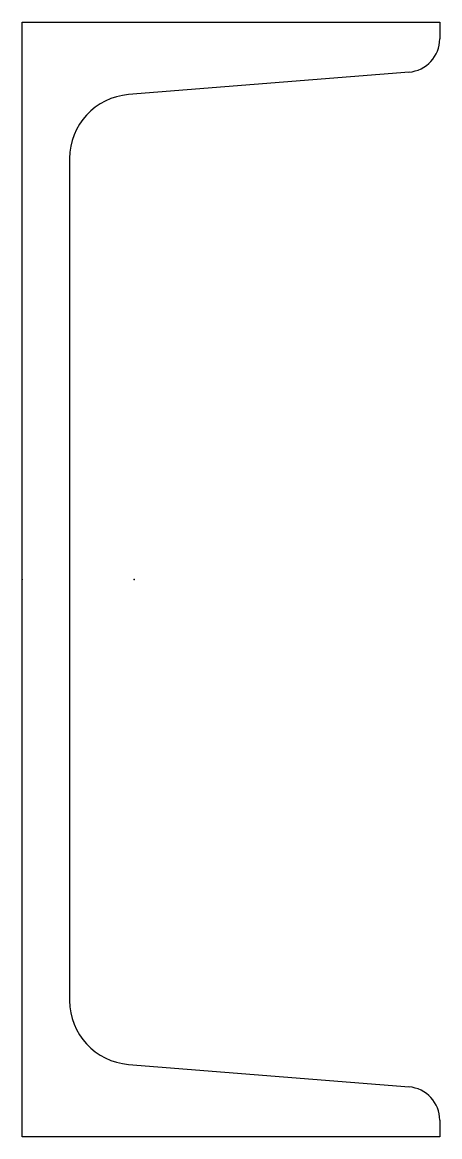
# Model space of a CAD drawing. Header units: millimetres. Extents: x 0 to 75, y 0 to 200.
import ezdxf

# ---------------------------------------------------------------- set-up
doc = ezdxf.new("R2010")
doc.units = ezdxf.units.MM
doc.layers.add('Profile', color=7, linetype='Continuous')

msp = doc.modelspace()

# ---------------------------------------------------------------- linework, layer by layer
at = {"layer": 'Profile'}
for p, q in [((0, 200), (75, 200)), ((0, 0), (0, 200)), ((75, 200), (75, 197.04)), ((69.48, 191.06), (19.08, 187.03)), ((8.5, 175.56), (8.5, 24.44)), ((19.08, 12.97), (69.48, 8.94)), ((75, 2.96), (75, 0)), ((75, 0), (0, 0))]:
    msp.add_line(p, q, dxfattribs=at)
for centre, radius, start, end in [((69, 197.04), 6, 274.57, 0), ((20, 175.56), 11.5, 94.57, 180), ((20, 24.44), 11.5, 180, 265.43), ((69, 2.96), 6, 0, 85.43)]:
    msp.add_arc(centre, radius, start, end, dxfattribs=at)
for p in [(0, 100), (20.1, 100)]:
    msp.add_point(p, dxfattribs=at)

doc.saveas('drawing.dxf')
